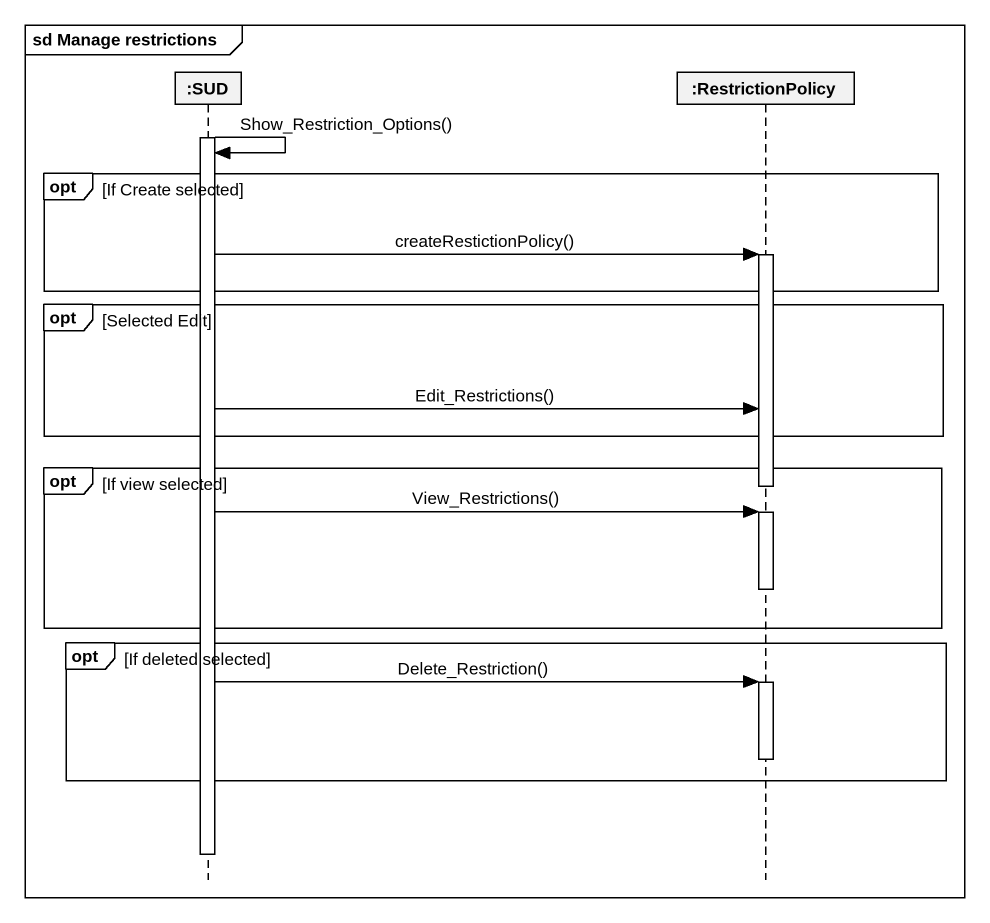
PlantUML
@startuml
mainframe sd Manage restrictions
hide footbox
participant ":SUD" as SUD
participant ":RestrictionPolicy" as RestrictionPolicy

activate SUD
SUD -> SUD : Show_Restriction_Options()
opt If Create selected
  SUD -> RestrictionPolicy : createRestictionPolicy()
  activate RestrictionPolicy
end
opt Selected Edit
  SUD -> RestrictionPolicy : Edit_Restrictions()
end
opt If view selected
  deactivate RestrictionPolicy
  SUD -> RestrictionPolicy : View_Restrictions()
  activate RestrictionPolicy
  deactivate RestrictionPolicy
end
opt If deleted selected
  SUD -> RestrictionPolicy : Delete_Restriction()
  activate RestrictionPolicy
  deactivate RestrictionPolicy
end
deactivate SUD
@enduml
